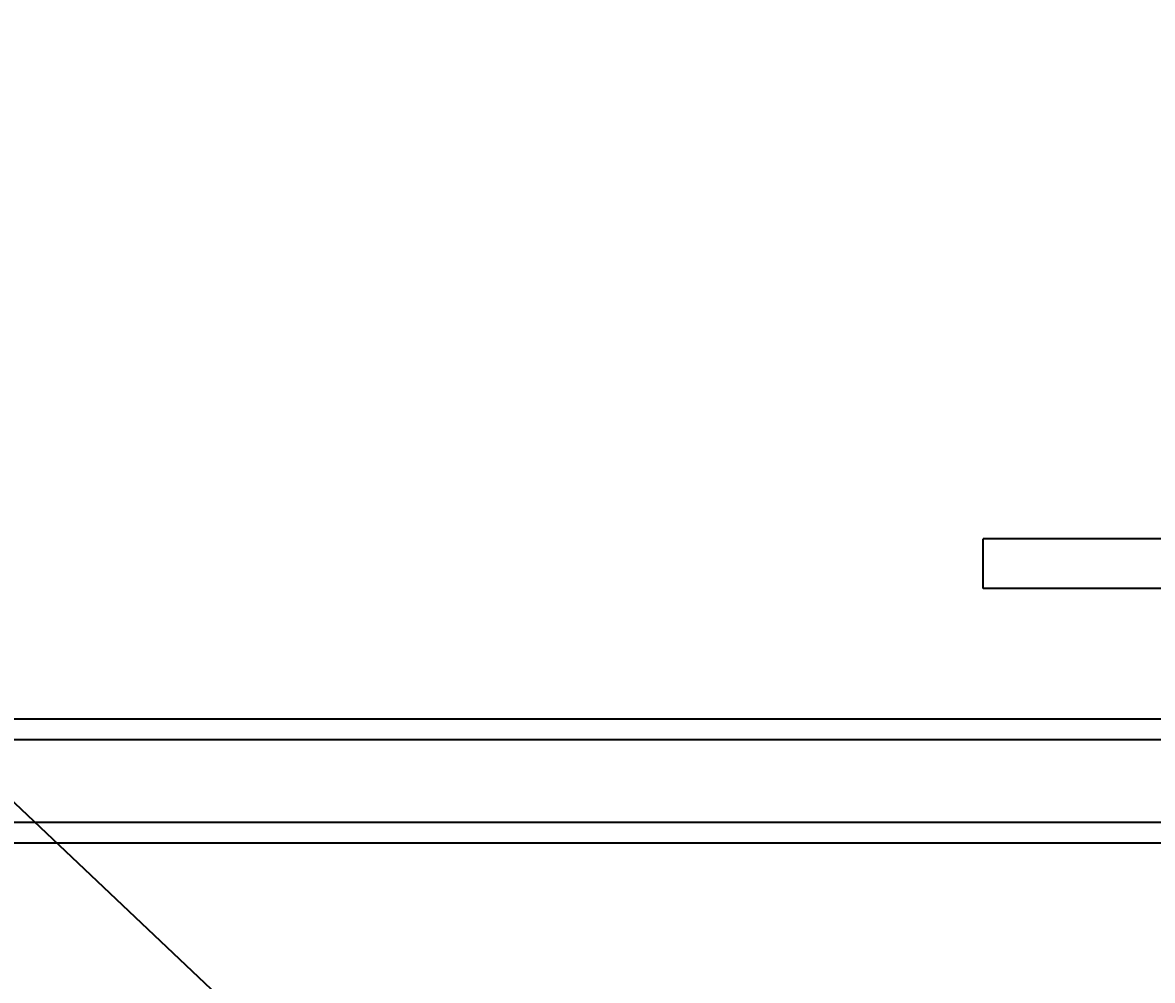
# Model space of a CAD drawing. Header units: millimetres. Extents: x -383313 to -161684, y -117025 to 99224.
# Drawn here: x -327363.5 to -327091.2, y 32499.8 to 32730.6 of the extents above; entities that cross this region are included whole.
import ezdxf
from ezdxf import colors
from ezdxf.entities.mleader import LeaderData, LeaderLine
from ezdxf.math import Vec2, Vec3

# ---------------------------------------------------------------- set-up
doc = ezdxf.new("R2010")
doc.units = ezdxf.units.MM
doc.header["$MEASUREMENT"] = 0
doc.linetypes.add('DASHED', pattern=[0.75, 0.5, -0.25])
for name, color, linetype in [('PV-6C3', 7, 'Continuous'), ('Ограждения', 20, 'Continuous'), ('Робот', 30, 'Continuous')]:
    doc.layers.add(name, color=color, linetype=linetype)

# ---------------------------------------------------------------- blocks, each defined once
blk = doc.blocks.new('*U121')
at = {"layer": 'Ограждения'}
for points in [[(1149.33, -15), (105, -15), (105, 15), (1149.33, 15)], [(1144.33, -10), (110, -10), (110, 10), (1144.33, 10)]]:
    blk.add_lwpolyline(points, close=True, dxfattribs=at)
blk = doc.blocks.new('Робот ABB IRB660_3.15 (сверху)')
at = {"layer": 'Робот'}
blk.add_circle((0, 0), 3150, dxfattribs=at)
blk = doc.blocks.new('*U174')
at = {"layer": 'PV-6C3'}
for p, q in [((-1751.65, 2613.09), (-1745.65, 2613.09)), ((-1751.65, 2550.09), (-1751.65, 2613.09)), ((-1745.65, 2613.09), (-1739.65, 2613.09)), ((-1739.65, 2550.09), (-1739.65, 2613.09))]:
    blk.add_line(p, q, dxfattribs=at)

msp = doc.modelspace()

# ---------------------------------------------------------------- block references
at = {"layer": 'PV-6C3', "rotation": 90}
msp.add_blockref('*U174', (-324518.90475, 34345.89016), dxfattribs=at)
at = {"layer": 'Робот', "rotation": 180}
msp.add_blockref('Робот ABB IRB660_3.15 (сверху)', (-328754.07698, 33964.72651), dxfattribs=at)
at = {"layer": 'Робот', "linetype": 'DASHED', "rotation": 180}
msp.add_blockref('*U121', (-326348.44591, 32547.83715), dxfattribs=at)

# ---------------------------------------------------------------- leaders
at = {"ltscale": 100}
ml = msp.add_multileader_mtext('Standard', dxfattribs=at)
ml.set_content('Bl-6.2', color=256)
ml.set_leader_properties()
ml.build(insert=Vec2(0, 0))
ml.multileader.update_dxf_attribs({"text_right_attachment_type": 6, "dogleg_length": 0.36, "arrow_head_size": 0.18})
ctx = ml.context
ctx.base_point, ctx.char_height, ctx.arrow_head_size, ctx.landing_gap_size, ctx.plane_origin = Vec3(-327856.60762, 32681.68222), 80, 0.18, 0.09, Vec3(-328101.49551, 31750.31034)
ctx.right_attachment, ctx.text_align_type = 6, 2
notes = []
notes.append((ctx, [(1, (1, 1, 0), (-327453.38806, 32625.68222), (-1, 0), 43.03956, [(0, [(-327295.83586, 32476.68001)], 0, [])])]))
ctx.mtext.insert, ctx.mtext.alignment, ctx.mtext.flow_direction = Vec3(-327496.51762, 32721.68222), 3, 5
for ctx, leaders in notes:
    for number, flags, end, landing, length, lines in leaders:
        leader = LeaderData()
        leader.index, (leader.has_last_leader_line, leader.has_dogleg_vector, leader.attachment_direction) = number, flags
        leader.last_leader_point, leader.dogleg_vector, leader.dogleg_length = Vec3(end), Vec3(landing), length
        for number, points, colour, breaks in lines:
            line = LeaderLine()
            line.index, line.vertices, line.color, line.breaks = number, Vec3.list(points), colors.encode_raw_color(colour), breaks
            leader.lines.append(line)
        ctx.leaders.append(leader)

doc.saveas('drawing.dxf')
